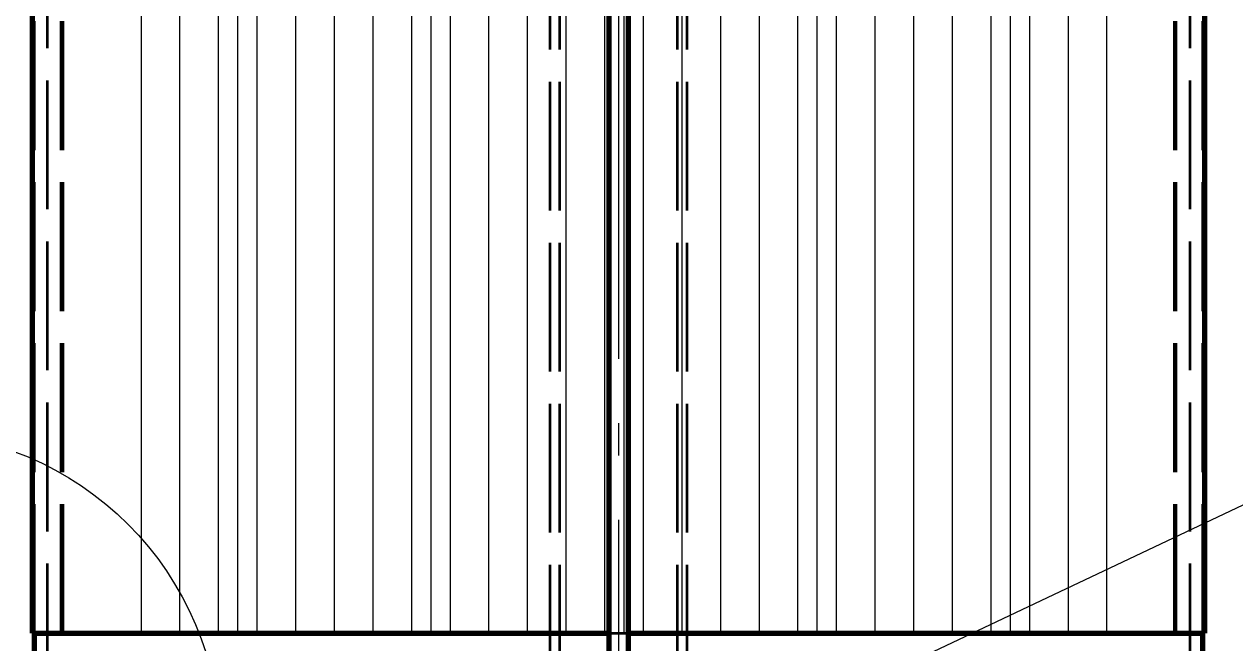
# Model space of a CAD drawing. Header units: millimetres. Extents: x 0 to 2208, y 0 to 420.
# Drawn here: x 86.36 to 123.97, y 152.52 to 171.73 of the extents above; entities that cross this region are included whole.
import ezdxf

# ---------------------------------------------------------------- set-up
doc = ezdxf.new("R2010")
doc.units = ezdxf.units.MM
doc.linetypes.add('IRAM-E-TRAZOS', pattern=[5, 4, -1])
doc.linetypes.add('IRAM-F-TRAZO-PUNTO', pattern=[20, 15, -2, 1, -2])
for name, color, linetype, lineweight in [('01-VISIBLE', 7, 'CONTINUOUS', 70), ('02-OCULTA', 4, 'IRAM-E-TRAZOS', 35), ('03-EJE', 1, 'IRAM-F-TRAZO-PUNTO', 18), ('04-COTA', 3, 'CONTINUOUS', 18), ('05-RAYADO', 8, 'CONTINUOUS', 18), ('08-FINA', 5, 'CONTINUOUS', 18)]:
    doc.layers.add(name, color=color, linetype=linetype, lineweight=lineweight)
doc.styles.add('ISO3098', font='isocpeur.ttf')
doc.dimstyles.new('FLAMA-IRAM', dxfattribs={"dimtxt": 3.5, "dimasz": 3.5, "dimexe": 2, "dimexo": 1.5, "dimgap": 1, "dimtad": 1, "dimdec": 1, "dimtxsty": 'ISO3098', "dimblk": 'IRAM_FLECHA', "dimblk1": 'IRAM_FLECHA', "dimblk2": 'IRAM_FLECHA', "dimcen": 2.5, "dimclrd": 256, "dimclre": 256, "dimclrt": 256, "dimazin": 3, "dimtfac": 1, "dimtmove": 0, "dimatfit": 3, "dimlwd": 18, "dimlwe": 18})

# ---------------------------------------------------------------- blocks, each defined once
blk = doc.blocks.new('IRAM_FLECHA')
blk.add_solid([(0, 0), (-1, 0.125), (-1, -0.125)])

msp = doc.modelspace()

# ---------------------------------------------------------------- hatches: boundary and pattern name
at = {"layer": '05-RAYADO'}
h = msp.add_hatch(dxfattribs=at)
h.set_pattern_fill('ANSI31', scale=0.94488, angle=45)
h.paths.add_polyline_path([(122.095, 152.82), (122.095, 197.549), (87.571, 197.549), (87.571, 152.82)])
h = msp.add_hatch(dxfattribs=at)
h.set_pattern_fill('ANSI31', scale=0.377953, angle=45)
h.paths.add_polyline_path([(119.517, 152.82), (119.517, 197.549), (90.149, 197.549), (90.149, 152.82)])

# ---------------------------------------------------------------- linework, layer by layer
at = {"layer": '01-VISIBLE'}
for p, q in [((104.533, 149.994), (104.533, 217.191)), ((105.133, 149.994), (105.133, 217.191)), ((86.623, 152.82), (86.623, 197.549)), ((123.043, 152.82), (123.043, 197.549)), ((86.683, 152.22), (86.683, 152.82)), ((122.983, 149.994), (122.983, 152.82))]:
    msp.add_line(p, q, dxfattribs=at)
for points in [[(86.623, 152.82), (86.723, 152.82), (86.823, 152.82), (86.923, 152.82), (87.023, 152.82), (87.123, 152.82), (87.223, 152.82), (87.323, 152.82), (87.423, 152.82), (87.524, 152.82), (87.624, 152.82), (87.724, 152.82), (87.824, 152.82), (87.924, 152.82), (88.024, 152.82), (88.124, 152.82), (88.224, 152.82), (88.324, 152.82), (88.424, 152.82), (88.524, 152.82), (88.624, 152.82), (88.724, 152.82), (88.824, 152.82), (88.924, 152.82), (89.024, 152.82), (89.124, 152.82), (89.224, 152.82), (89.325, 152.82), (89.425, 152.82), (89.525, 152.82), (89.625, 152.82), (89.725, 152.82), (89.825, 152.82), (89.925, 152.82), (90.025, 152.82), (90.125, 152.82), (90.225, 152.82), (90.325, 152.82), (90.425, 152.82), (90.525, 152.82), (90.625, 152.82), (90.725, 152.82), (90.825, 152.82), (90.925, 152.82), (91.025, 152.82), (91.126, 152.82), (91.226, 152.82), (91.326, 152.82), (91.426, 152.82), (91.526, 152.82), (91.626, 152.82), (91.726, 152.82), (91.826, 152.82), (91.926, 152.82), (92.026, 152.82), (92.126, 152.82), (92.226, 152.82), (92.326, 152.82), (92.426, 152.82), (92.526, 152.82), (92.626, 152.82), (92.726, 152.82), (92.826, 152.82), (92.927, 152.82), (93.027, 152.82), (93.127, 152.82), (93.227, 152.82), (93.327, 152.82), (93.427, 152.82), (93.527, 152.82), (93.627, 152.82), (93.727, 152.82), (93.827, 152.82), (93.927, 152.82), (94.027, 152.82), (94.127, 152.82), (94.227, 152.82), (94.327, 152.82), (94.427, 152.82), (94.527, 152.82), (94.627, 152.82), (94.728, 152.82), (94.828, 152.82), (94.928, 152.82), (95.028, 152.82), (95.128, 152.82), (95.228, 152.82), (95.328, 152.82), (95.428, 152.82), (95.528, 152.82), (95.628, 152.82), (95.728, 152.82), (95.828, 152.82), (95.928, 152.82), (96.028, 152.82), (96.128, 152.82), (96.228, 152.82), (96.328, 152.82), (96.428, 152.82), (96.529, 152.82), (96.629, 152.82), (96.729, 152.82), (96.829, 152.82), (96.929, 152.82), (97.029, 152.82), (97.129, 152.82), (97.229, 152.82), (97.329, 152.82), (97.429, 152.82), (97.529, 152.82), (97.629, 152.82), (97.729, 152.82), (97.829, 152.82), (97.929, 152.82), (98.029, 152.82), (98.129, 152.82), (98.229, 152.82), (98.33, 152.82), (98.43, 152.82), (98.53, 152.82), (98.63, 152.82), (98.73, 152.82), (98.83, 152.82), (98.93, 152.82), (99.03, 152.82), (99.13, 152.82), (99.23, 152.82), (99.33, 152.82), (99.43, 152.82), (99.53, 152.82), (99.63, 152.82), (99.73, 152.82), (99.83, 152.82), (99.93, 152.82), (100.03, 152.82), (100.131, 152.82), (100.231, 152.82), (100.331, 152.82), (100.431, 152.82), (100.531, 152.82), (100.631, 152.82), (100.731, 152.82), (100.831, 152.82), (100.931, 152.82), (101.031, 152.82), (101.131, 152.82), (101.231, 152.82), (101.331, 152.82), (101.431, 152.82), (101.531, 152.82), (101.631, 152.82), (101.731, 152.82), (101.831, 152.82), (101.932, 152.82), (102.032, 152.82), (102.132, 152.82), (102.232, 152.82), (102.332, 152.82), (102.432, 152.82), (102.532, 152.82), (102.632, 152.82), (102.732, 152.82), (102.832, 152.82), (102.932, 152.82), (103.032, 152.82), (103.132, 152.82), (103.232, 152.82), (103.332, 152.82), (103.432, 152.82), (103.532, 152.82), (103.632, 152.82), (103.733, 152.82), (103.833, 152.82), (103.933, 152.82), (104.033, 152.82), (104.133, 152.82), (104.233, 152.82), (104.333, 152.82), (104.433, 152.82), (104.533, 152.82)], [(105.133, 152.82), (105.233, 152.82), (105.333, 152.82), (105.433, 152.82), (105.533, 152.82), (105.633, 152.82), (105.733, 152.82), (105.833, 152.82), (105.933, 152.82), (106.034, 152.82), (106.134, 152.82), (106.234, 152.82), (106.334, 152.82), (106.434, 152.82), (106.534, 152.82), (106.634, 152.82), (106.734, 152.82), (106.834, 152.82), (106.934, 152.82), (107.034, 152.82), (107.134, 152.82), (107.234, 152.82), (107.334, 152.82), (107.434, 152.82), (107.534, 152.82), (107.634, 152.82), (107.734, 152.82), (107.835, 152.82), (107.935, 152.82), (108.035, 152.82), (108.135, 152.82), (108.235, 152.82), (108.335, 152.82), (108.435, 152.82), (108.535, 152.82), (108.635, 152.82), (108.735, 152.82), (108.835, 152.82), (108.935, 152.82), (109.035, 152.82), (109.135, 152.82), (109.235, 152.82), (109.335, 152.82), (109.435, 152.82), (109.535, 152.82), (109.636, 152.82), (109.736, 152.82), (109.836, 152.82), (109.936, 152.82), (110.036, 152.82), (110.136, 152.82), (110.236, 152.82), (110.336, 152.82), (110.436, 152.82), (110.536, 152.82), (110.636, 152.82), (110.736, 152.82), (110.836, 152.82), (110.936, 152.82), (111.036, 152.82), (111.136, 152.82), (111.236, 152.82), (111.336, 152.82), (111.437, 152.82), (111.537, 152.82), (111.637, 152.82), (111.737, 152.82), (111.837, 152.82), (111.937, 152.82), (112.037, 152.82), (112.137, 152.82), (112.237, 152.82), (112.337, 152.82), (112.437, 152.82), (112.537, 152.82), (112.637, 152.82), (112.737, 152.82), (112.837, 152.82), (112.937, 152.82), (113.037, 152.82), (113.137, 152.82), (113.238, 152.82), (113.338, 152.82), (113.438, 152.82), (113.538, 152.82), (113.638, 152.82), (113.738, 152.82), (113.838, 152.82), (113.938, 152.82), (114.038, 152.82), (114.138, 152.82), (114.238, 152.82), (114.338, 152.82), (114.438, 152.82), (114.538, 152.82), (114.638, 152.82), (114.738, 152.82), (114.838, 152.82), (114.938, 152.82), (115.039, 152.82), (115.139, 152.82), (115.239, 152.82), (115.339, 152.82), (115.439, 152.82), (115.539, 152.82), (115.639, 152.82), (115.739, 152.82), (115.839, 152.82), (115.939, 152.82), (116.039, 152.82), (116.139, 152.82), (116.239, 152.82), (116.339, 152.82), (116.439, 152.82), (116.539, 152.82), (116.639, 152.82), (116.739, 152.82), (116.84, 152.82), (116.94, 152.82), (117.04, 152.82), (117.14, 152.82), (117.24, 152.82), (117.34, 152.82), (117.44, 152.82), (117.54, 152.82), (117.64, 152.82), (117.74, 152.82), (117.84, 152.82), (117.94, 152.82), (118.04, 152.82), (118.14, 152.82), (118.24, 152.82), (118.34, 152.82), (118.44, 152.82), (118.54, 152.82), (118.641, 152.82), (118.741, 152.82), (118.841, 152.82), (118.941, 152.82), (119.041, 152.82), (119.141, 152.82), (119.241, 152.82), (119.341, 152.82), (119.441, 152.82), (119.541, 152.82), (119.641, 152.82), (119.741, 152.82), (119.841, 152.82), (119.941, 152.82), (120.041, 152.82), (120.141, 152.82), (120.241, 152.82), (120.341, 152.82), (120.442, 152.82), (120.542, 152.82), (120.642, 152.82), (120.742, 152.82), (120.842, 152.82), (120.942, 152.82), (121.042, 152.82), (121.142, 152.82), (121.242, 152.82), (121.342, 152.82), (121.442, 152.82), (121.542, 152.82), (121.642, 152.82), (121.742, 152.82), (121.842, 152.82), (121.942, 152.82), (122.042, 152.82), (122.142, 152.82), (122.243, 152.82), (122.343, 152.82), (122.443, 152.82), (122.543, 152.82), (122.643, 152.82), (122.743, 152.82), (122.843, 152.82), (122.943, 152.82), (123.043, 152.82)]]:
    msp.add_lwpolyline(points, dxfattribs=at)
at = {"layer": '02-OCULTA'}
for p, q in [((102.703, 125.939), (102.703, 231.319)), ((103.003, 125.939), (103.003, 231.319)), ((106.663, 125.939), (106.663, 231.319)), ((106.963, 125.939), (106.963, 231.319)), ((87.083, 120.979), (87.083, 217.391)), ((122.583, 120.979), (122.583, 217.391)), ((104.533, 124.426), (104.533, 217.191)), ((105.133, 124.426), (105.133, 217.191)), ((86.683, 152.82), (86.683, 197.549)), ((86.683, 152.82), (86.683, 197.549)), ((87.514, 152.82), (87.514, 197.549)), ((87.571, 152.82), (87.571, 197.549)), ((122.095, 152.82), (122.095, 197.549)), ((122.152, 152.82), (122.152, 197.549)), ((122.983, 152.82), (122.983, 197.549)), ((122.983, 152.82), (122.983, 197.549)), ((87.571, 152.82), (87.514, 152.82)), ((122.095, 152.82), (122.152, 152.82))]:
    msp.add_line(p, q, dxfattribs=at)
for points in [[(87.514, 152.82), (87.403, 152.82), (87.291, 152.82), (87.18, 152.82), (87.069, 152.82), (86.957, 152.82), (86.846, 152.82), (86.734, 152.82), (86.623, 152.82)], [(87.571, 152.82), (87.46, 152.82), (87.349, 152.82), (87.238, 152.82), (87.127, 152.82), (87.016, 152.82), (86.905, 152.82), (86.794, 152.82), (86.683, 152.82)], [(86.683, 152.82), (86.783, 152.82), (86.883, 152.82), (86.983, 152.82), (87.083, 152.82), (87.183, 152.82), (87.283, 152.82), (87.383, 152.82), (87.483, 152.82), (87.583, 152.82), (87.683, 152.82), (87.783, 152.82), (87.883, 152.82), (87.983, 152.82), (88.083, 152.82), (88.183, 152.82), (88.283, 152.82), (88.383, 152.82), (88.483, 152.82), (88.583, 152.82), (88.683, 152.82), (88.783, 152.82), (88.883, 152.82), (88.983, 152.82), (89.083, 152.82), (89.183, 152.82), (89.283, 152.82), (89.383, 152.82), (89.483, 152.82), (89.583, 152.82), (89.683, 152.82), (89.783, 152.82), (89.883, 152.82), (89.983, 152.82), (90.083, 152.82), (90.183, 152.82), (90.283, 152.82), (90.383, 152.82), (90.483, 152.82), (90.583, 152.82), (90.683, 152.82), (90.783, 152.82), (90.883, 152.82), (90.983, 152.82), (91.083, 152.82), (91.183, 152.82), (91.283, 152.82), (91.383, 152.82), (91.483, 152.82), (91.583, 152.82), (91.683, 152.82), (91.783, 152.82), (91.883, 152.82), (91.983, 152.82), (92.083, 152.82), (92.183, 152.82), (92.283, 152.82), (92.383, 152.82), (92.483, 152.82), (92.583, 152.82), (92.683, 152.82), (92.783, 152.82), (92.883, 152.82), (92.983, 152.82), (93.083, 152.82), (93.183, 152.82), (93.283, 152.82), (93.383, 152.82), (93.483, 152.82), (93.583, 152.82), (93.683, 152.82), (93.783, 152.82), (93.883, 152.82), (93.983, 152.82), (94.083, 152.82), (94.183, 152.82), (94.283, 152.82), (94.383, 152.82), (94.483, 152.82), (94.583, 152.82), (94.683, 152.82), (94.783, 152.82), (94.883, 152.82), (94.983, 152.82), (95.083, 152.82), (95.183, 152.82), (95.283, 152.82), (95.383, 152.82), (95.483, 152.82), (95.583, 152.82), (95.683, 152.82), (95.783, 152.82), (95.883, 152.82), (95.983, 152.82), (96.083, 152.82), (96.183, 152.82), (96.283, 152.82), (96.383, 152.82), (96.483, 152.82), (96.583, 152.82), (96.683, 152.82), (96.783, 152.82), (96.883, 152.82), (96.983, 152.82), (97.083, 152.82), (97.183, 152.82), (97.283, 152.82), (97.383, 152.82), (97.483, 152.82), (97.583, 152.82), (97.683, 152.82), (97.783, 152.82), (97.883, 152.82), (97.983, 152.82), (98.083, 152.82), (98.183, 152.82), (98.283, 152.82), (98.383, 152.82), (98.483, 152.82), (98.583, 152.82), (98.683, 152.82), (98.783, 152.82), (98.883, 152.82), (98.983, 152.82), (99.083, 152.82), (99.183, 152.82), (99.283, 152.82), (99.383, 152.82), (99.483, 152.82), (99.583, 152.82), (99.683, 152.82), (99.783, 152.82), (99.883, 152.82), (99.983, 152.82), (100.083, 152.82), (100.183, 152.82), (100.283, 152.82), (100.383, 152.82), (100.483, 152.82), (100.583, 152.82), (100.683, 152.82), (100.783, 152.82), (100.883, 152.82), (100.983, 152.82), (101.083, 152.82), (101.183, 152.82), (101.283, 152.82), (101.383, 152.82), (101.483, 152.82), (101.583, 152.82), (101.683, 152.82), (101.783, 152.82), (101.883, 152.82), (101.983, 152.82), (102.083, 152.82), (102.183, 152.82), (102.283, 152.82), (102.383, 152.82), (102.483, 152.82), (102.583, 152.82), (102.683, 152.82), (102.783, 152.82), (102.883, 152.82), (102.983, 152.82), (103.083, 152.82), (103.183, 152.82), (103.283, 152.82), (103.383, 152.82), (103.483, 152.82), (103.583, 152.82), (103.683, 152.82), (103.783, 152.82), (103.883, 152.82), (103.983, 152.82), (104.083, 152.82), (104.183, 152.82), (104.283, 152.82), (104.383, 152.82), (104.483, 152.82), (104.583, 152.82), (104.683, 152.82), (104.783, 152.82), (104.883, 152.82), (104.983, 152.82), (105.083, 152.82), (105.183, 152.82), (105.283, 152.82), (105.383, 152.82), (105.483, 152.82), (105.583, 152.82), (105.683, 152.82), (105.783, 152.82), (105.883, 152.82), (105.983, 152.82), (106.083, 152.82), (106.183, 152.82), (106.283, 152.82), (106.383, 152.82), (106.483, 152.82), (106.583, 152.82), (106.683, 152.82), (106.783, 152.82), (106.883, 152.82), (106.983, 152.82), (107.083, 152.82), (107.183, 152.82), (107.283, 152.82), (107.383, 152.82), (107.483, 152.82), (107.583, 152.82), (107.683, 152.82), (107.783, 152.82), (107.883, 152.82), (107.983, 152.82), (108.083, 152.82), (108.183, 152.82), (108.283, 152.82), (108.383, 152.82), (108.483, 152.82), (108.583, 152.82), (108.683, 152.82), (108.783, 152.82), (108.883, 152.82), (108.983, 152.82), (109.083, 152.82), (109.183, 152.82), (109.283, 152.82), (109.383, 152.82), (109.483, 152.82), (109.583, 152.82), (109.683, 152.82), (109.783, 152.82), (109.883, 152.82), (109.983, 152.82), (110.083, 152.82), (110.183, 152.82), (110.283, 152.82), (110.383, 152.82), (110.483, 152.82), (110.583, 152.82), (110.683, 152.82), (110.783, 152.82), (110.883, 152.82), (110.983, 152.82), (111.083, 152.82), (111.183, 152.82), (111.283, 152.82), (111.383, 152.82), (111.483, 152.82), (111.583, 152.82), (111.683, 152.82), (111.783, 152.82), (111.883, 152.82), (111.983, 152.82), (112.083, 152.82), (112.183, 152.82), (112.283, 152.82), (112.383, 152.82), (112.483, 152.82), (112.583, 152.82), (112.683, 152.82), (112.783, 152.82), (112.883, 152.82), (112.983, 152.82), (113.083, 152.82), (113.183, 152.82), (113.283, 152.82), (113.383, 152.82), (113.483, 152.82), (113.583, 152.82), (113.683, 152.82), (113.783, 152.82), (113.883, 152.82), (113.983, 152.82), (114.083, 152.82), (114.183, 152.82), (114.283, 152.82), (114.383, 152.82), (114.483, 152.82), (114.583, 152.82), (114.683, 152.82), (114.783, 152.82), (114.883, 152.82), (114.983, 152.82), (115.083, 152.82), (115.183, 152.82), (115.283, 152.82), (115.383, 152.82), (115.483, 152.82), (115.583, 152.82), (115.683, 152.82), (115.783, 152.82), (115.883, 152.82), (115.983, 152.82), (116.083, 152.82), (116.183, 152.82), (116.283, 152.82), (116.383, 152.82), (116.483, 152.82), (116.583, 152.82), (116.683, 152.82), (116.783, 152.82), (116.883, 152.82), (116.983, 152.82), (117.083, 152.82), (117.183, 152.82), (117.283, 152.82), (117.383, 152.82), (117.483, 152.82), (117.583, 152.82), (117.683, 152.82), (117.783, 152.82), (117.883, 152.82), (117.983, 152.82), (118.083, 152.82), (118.183, 152.82), (118.283, 152.82), (118.383, 152.82), (118.483, 152.82), (118.583, 152.82), (118.683, 152.82), (118.783, 152.82), (118.883, 152.82), (118.983, 152.82), (119.083, 152.82), (119.183, 152.82), (119.283, 152.82), (119.383, 152.82), (119.483, 152.82), (119.583, 152.82), (119.683, 152.82), (119.783, 152.82), (119.883, 152.82), (119.983, 152.82), (120.083, 152.82), (120.183, 152.82), (120.283, 152.82), (120.383, 152.82), (120.483, 152.82), (120.583, 152.82), (120.683, 152.82), (120.783, 152.82), (120.883, 152.82), (120.983, 152.82), (121.083, 152.82), (121.183, 152.82), (121.283, 152.82), (121.383, 152.82), (121.483, 152.82), (121.583, 152.82), (121.683, 152.82), (121.783, 152.82), (121.883, 152.82), (121.983, 152.82), (122.083, 152.82), (122.183, 152.82), (122.283, 152.82), (122.383, 152.82), (122.483, 152.82), (122.583, 152.82), (122.683, 152.82), (122.783, 152.82), (122.883, 152.82), (122.983, 152.82)], [(104.533, 152.82), (104.633, 152.82), (104.733, 152.82), (104.833, 152.82), (104.933, 152.82), (105.033, 152.82), (105.133, 152.82)], [(122.983, 152.82), (122.872, 152.82), (122.761, 152.82), (122.65, 152.82), (122.539, 152.82), (122.428, 152.82), (122.317, 152.82), (122.206, 152.82), (122.095, 152.82)], [(123.043, 152.82), (122.932, 152.82), (122.82, 152.82), (122.709, 152.82), (122.597, 152.82), (122.486, 152.82), (122.375, 152.82), (122.263, 152.82), (122.152, 152.82)]]:
    msp.add_lwpolyline(points, dxfattribs=at)
at = {"layer": '03-EJE'}
msp.add_line((104.833, 121.339), (104.833, 243.121), dxfattribs=at)
at = {"layer": '08-FINA'}
msp.add_line((141.671, 165.055), (104.833, 147.62), dxfattribs=at)
msp.add_circle((82.683, 149.289), 9.767, dxfattribs=at)

# ---------------------------------------------------------------- dimensions: what is measured, and where the dimension line sits
at = {"layer": '04-COTA'}
msp.add_linear_dim(base=(69.693, 120.979), p1=(86.683, 120.979), p2=(101.833, 233.479), angle=90, dimstyle='FLAMA-IRAM', override={"dimlfac": 5}, dxfattribs=at).render()

doc.saveas('drawing.dxf')
